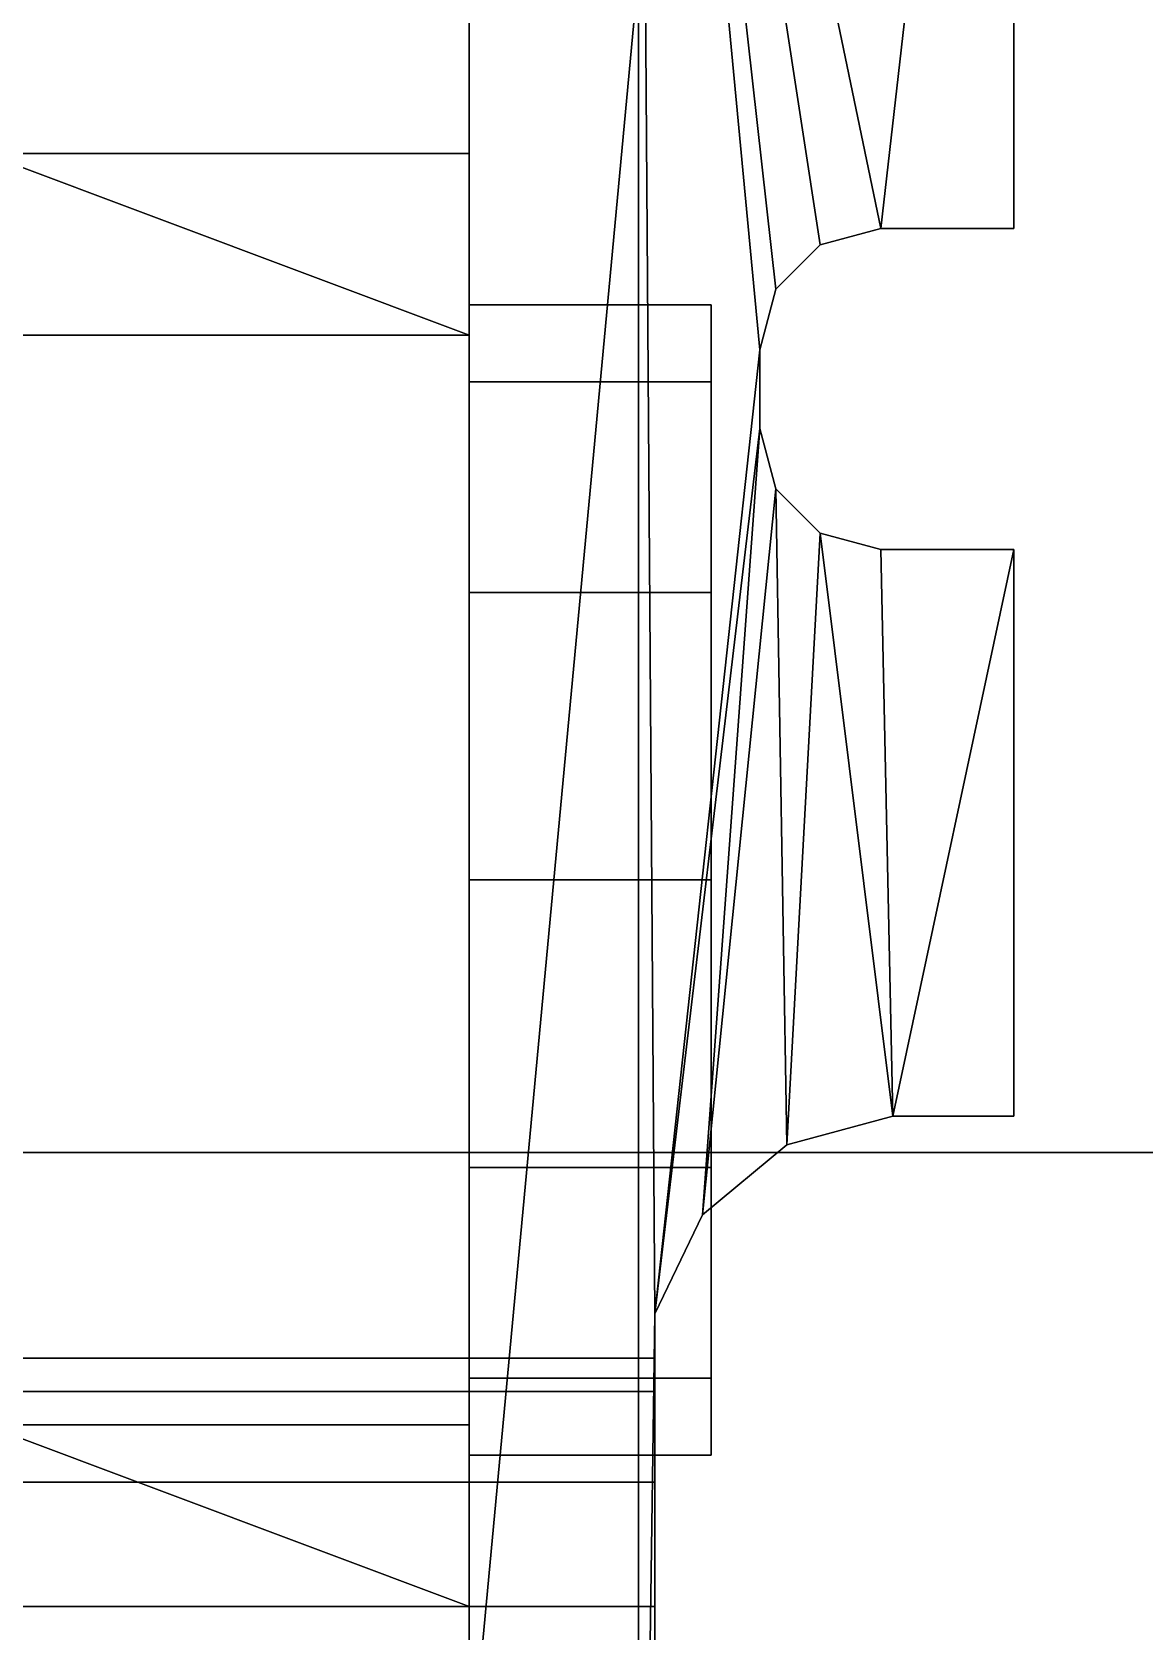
# Model space of a CAD drawing. Extents: x -80 to 2901, y -3352 to 80.
# Drawn here: x 1034.89 to 1044.07, y -529.95 to -516.75 of the extents above; entities that cross this region are included whole.
import ezdxf

# ---------------------------------------------------------------- set-up
doc = ezdxf.new("R2010")
doc.units = 0

# ---------------------------------------------------------------- blocks, each defined once
blk = doc.blocks.new('cocina Juan v2.bajo pileta 2p gola 72x18.Suelo1', base_point=(0, 18))
at = {"layer": 'Blanco', "color": 0}
for points in [[(0, 18), (0, 575), (800, 575), (800, 18)], [(0, 18, 18), (0, 575, 18), (800, 575, 18), (800, 18, 18)]]:
    blk.add_3dface(points, dxfattribs=at)
blk = doc.blocks.new('cocina Juan v2.bajo pileta 2p gola 72x18.Suelo')
at = {"layer": 'Blanco'}
blk.add_blockref('cocina Juan v2.bajo pileta 2p gola 72x18.Suelo1', (0, 18), dxfattribs=at)
blk = doc.blocks.new('cocina Juan v2.bajo pileta 2p gola 72x18.Lateral Izquierdo2', base_point=(19.5, 60.75, 715.5))
at = {"layer": 'ACCESSORY', "color": 0, "invisible_edges": 8}
for points in [[(24.9, 71.25, 695.5), (24.9, 63.75, 698.5), (24.9, 43.25, 695.5), (24.9, 71.25, 695.5)], [(25.034, 52.667, 695.5), (24.9, 71.25, 695.5), (24.9, 43.25, 695.5), (25.034, 52.667, 695.5)], [(25.034, 52.667, 695.5), (25.9, 60.63, 695.5), (24.9, 71.25, 695.5), (25.034, 52.667, 695.5)], [(25.9, 60.63, 695.5), (26.034, 61.13, 695.5), (24.9, 71.25, 695.5), (25.9, 60.63, 695.5)], [(26.034, 61.13, 695.5), (26.4, 61.496, 695.5), (24.9, 71.25, 695.5), (26.034, 61.13, 695.5)], [(26.9, 61.63, 695.5), (24.9, 71.25, 695.5), (26.4, 61.496, 695.5), (26.9, 61.63, 695.5)], [(28, 71.25, 695.5), (24.9, 71.25, 695.5), (26.9, 61.63, 695.5), (28, 71.25, 695.5)], [(24.9, 71.25, 684.5), (25.034, 52.667, 684.5), (24.9, 43.25, 684.5), (24.9, 71.25, 684.5)], [(24.9, 71.25, 684.5), (24.9, 43.25, 684.5), (24.9, 63.75, 681.5), (24.9, 71.25, 684.5)], [(24.9, 71.25, 684.5), (25.9, 60.63, 684.5), (25.034, 52.667, 684.5), (24.9, 71.25, 684.5)], [(26.034, 61.13, 684.5), (25.9, 60.63, 684.5), (24.9, 71.25, 684.5), (26.034, 61.13, 684.5)], [(26.4, 61.496, 684.5), (26.034, 61.13, 684.5), (24.9, 71.25, 684.5), (26.4, 61.496, 684.5)], [(26.9, 61.63, 684.5), (26.4, 61.496, 684.5), (24.9, 71.25, 684.5), (26.9, 61.63, 684.5)], [(28, 71.25, 684.5), (26.9, 61.63, 684.5), (24.9, 71.25, 684.5), (28, 71.25, 684.5)], [(28, 61.63, 695.5), (28, 71.25, 695.5), (26.9, 61.63, 695.5), (28, 61.63, 695.5)], [(28, 71.25, 684.5), (28, 61.63, 684.5), (26.9, 61.63, 684.5), (28, 71.25, 684.5)], [(28, 71.25, 695.5), (28, 61.63, 695.5), (28, 71.25, 695.25), (28, 71.25, 695.5)], [(28, 71.25, 695.25), (28, 61.63, 695.5), (28, 71.25, 684.75), (28, 71.25, 695.25)], [(28, 61.63, 684.5), (28, 71.25, 684.75), (28, 61.63, 695.5), (28, 61.63, 684.5)], [(28, 71.25, 684.5), (28, 71.25, 684.75), (28, 61.63, 684.5), (28, 71.25, 684.5)], [(23.5, 63.75, 712.5), (23.5, 63.348, 714), (23.5, 56.25, 710.75), (23.5, 63.75, 712.5)], [(23.5, 63.75, 698.5), (23.5, 63.75, 712.5), (23.5, 56.25, 710.75), (23.5, 63.75, 698.5)], [(23.5, 63.75, 698.5), (23.5, 60.364, 708.375), (23.5, 61, 706), (23.5, 63.75, 698.5)], [(23.5, 63.75, 698.5), (23.5, 61, 706), (23.5, 60.364, 703.625), (23.5, 63.75, 698.5)], [(23.5, 63.75, 698.5), (23.5, 60.364, 703.625), (23.5, 58.625, 701.886), (23.5, 63.75, 698.5)], [(23.5, 63.75, 698.5), (23.5, 58.625, 701.886), (23.5, 56.25, 701.25), (23.5, 63.75, 698.5)], [(23.5, 63.75, 698.5), (23.5, 56.25, 701.25), (23.5, 48.75, 698.5), (23.5, 63.75, 698.5)], [(23.5, 48.75, 698.5), (24.9, 43.25, 698.5), (24.9, 63.75, 698.5), (23.5, 48.75, 698.5)], [(23.5, 63.75, 698.5), (23.5, 48.75, 698.5), (24.9, 63.75, 698.5), (23.5, 63.75, 698.5)], [(23.5, 63.75, 681.5), (24.9, 63.75, 681.5), (23.5, 48.75, 681.5), (23.5, 63.75, 681.5)], [(23.5, 48.75, 681.5), (23.5, 56.25, 678.75), (23.5, 63.75, 681.5), (23.5, 48.75, 681.5)], [(23.5, 56.25, 678.75), (23.5, 58.625, 678.114), (23.5, 63.75, 681.5), (23.5, 56.25, 678.75)], [(23.5, 58.625, 678.114), (23.5, 60.364, 676.375), (23.5, 63.75, 681.5), (23.5, 58.625, 678.114)], [(23.5, 60.364, 676.375), (23.5, 61, 674), (23.5, 63.75, 681.5), (23.5, 60.364, 676.375)], [(23.5, 63.75, 681.5), (23.5, 61, 674), (23.5, 63.75, 667.5), (23.5, 63.75, 681.5)], [(24.9, 63.75, 681.5), (24.9, 43.25, 681.5), (23.5, 48.75, 681.5), (24.9, 63.75, 681.5)], [(23.5, 61, 674), (23.5, 60.364, 671.625), (23.5, 63.75, 667.5), (23.5, 61, 674)], [(23.5, 60.364, 671.625), (23.5, 58.625, 669.886), (23.5, 63.75, 667.5), (23.5, 60.364, 671.625)], [(23.5, 58.625, 669.886), (23.5, 63.348, 666), (23.5, 63.75, 667.5), (23.5, 58.625, 669.886)], [(24.9, 43.25, 698.5), (24.9, 43.25, 695.5), (24.9, 63.75, 698.5), (24.9, 43.25, 698.5)], [(24.9, 43.25, 684.5), (24.9, 43.25, 681.5), (24.9, 63.75, 681.5), (24.9, 43.25, 684.5)], [(23.5, 63.348, 714), (23.5, 62.25, 715.098), (23.5, 56.25, 710.75), (23.5, 63.348, 714)], [(23.5, 62.25, 664.902), (23.5, 63.348, 666), (23.5, 58.625, 669.886), (23.5, 62.25, 664.902)], [(19.5, 60.75, 715.5), (23.5, 60.75, 715.5), (19.5, 62.25, 715.098), (19.5, 60.75, 715.5)], [(23.5, 62.25, 715.098), (19.5, 62.25, 715.098), (23.5, 60.75, 715.5), (23.5, 62.25, 715.098)], [(23.5, 62.25, 715.098), (23.5, 60.75, 715.5), (23.5, 56.25, 710.75), (23.5, 62.25, 715.098)], [(23.5, 62.25, 664.902), (23.5, 58.625, 669.886), (23.5, 60.75, 664.5), (23.5, 62.25, 664.902)], [(25.5, 60.364, 708.375), (25.5, 52.136, 708.375), (25.5, 61, 706), (25.5, 60.364, 708.375)], [(25.5, 52.136, 708.375), (25.5, 51.5, 706), (25.5, 61, 706), (25.5, 52.136, 708.375)], [(25.5, 61, 706), (25.5, 51.5, 706), (25.5, 60.364, 703.625), (25.5, 61, 706)], [(25.5, 60.364, 676.375), (25.5, 52.136, 676.375), (25.5, 61, 674), (25.5, 60.364, 676.375)], [(25.5, 52.136, 676.375), (25.5, 51.5, 674), (25.5, 61, 674), (25.5, 52.136, 676.375)], [(25.5, 61, 674), (25.5, 51.5, 674), (25.5, 60.364, 671.625), (25.5, 61, 674)], [(23.5, 60.75, 715.5), (23.5, 51.75, 715.5), (23.5, 56.25, 710.75), (23.5, 60.75, 715.5)], [(23.5, 58.625, 669.886), (23.5, 56.25, 669.25), (23.5, 60.75, 664.5), (23.5, 58.625, 669.886)], [(23.5, 60.75, 664.5), (23.5, 56.25, 669.25), (23.5, 51.75, 664.5), (23.5, 60.75, 664.5)], [(25.9, 59.98, 695.5), (25.9, 60.63, 695.5), (25.034, 52.667, 695.5), (25.9, 59.98, 695.5)], [(25.9, 59.98, 684.5), (25.034, 52.667, 684.5), (25.9, 60.63, 684.5), (25.9, 59.98, 684.5)], [(25.5, 58.625, 710.114), (25.5, 53.875, 710.114), (25.5, 60.364, 708.375), (25.5, 58.625, 710.114)], [(25.5, 52.136, 708.375), (25.5, 60.364, 708.375), (25.5, 53.875, 710.114), (25.5, 52.136, 708.375)], [(25.5, 52.136, 703.625), (25.5, 60.364, 703.625), (25.5, 51.5, 706), (25.5, 52.136, 703.625)], [(25.5, 58.625, 701.886), (25.5, 60.364, 703.625), (25.5, 52.136, 703.625), (25.5, 58.625, 701.886)], [(25.5, 58.625, 678.114), (25.5, 53.875, 678.114), (25.5, 60.364, 676.375), (25.5, 58.625, 678.114)], [(25.5, 52.136, 676.375), (25.5, 60.364, 676.375), (25.5, 53.875, 678.114), (25.5, 52.136, 676.375)], [(25.5, 52.136, 671.625), (25.5, 60.364, 671.625), (25.5, 51.5, 674), (25.5, 52.136, 671.625)], [(25.5, 58.625, 669.886), (25.5, 60.364, 671.625), (25.5, 52.136, 671.625), (25.5, 58.625, 669.886)], [(25.427, 53.484, 695.5), (25.9, 59.98, 695.5), (25.034, 52.667, 695.5), (25.427, 53.484, 695.5)], [(25.427, 53.484, 684.5), (25.034, 52.667, 684.5), (25.9, 59.98, 684.5), (25.427, 53.484, 684.5)], [(25.9, 59.98, 695.5), (25.427, 53.484, 695.5), (26.034, 59.48, 695.5), (25.9, 59.98, 695.5)], [(26.034, 59.48, 684.5), (25.427, 53.484, 684.5), (25.9, 59.98, 684.5), (26.034, 59.48, 684.5)], [(26.125, 54.063, 695.5), (26.034, 59.48, 695.5), (25.427, 53.484, 695.5), (26.125, 54.063, 695.5)], [(25.427, 53.484, 684.5), (26.034, 59.48, 684.5), (26.125, 54.063, 684.5), (25.427, 53.484, 684.5)], [(26.4, 59.114, 695.5), (26.034, 59.48, 695.5), (26.125, 54.063, 695.5), (26.4, 59.114, 695.5)], [(26.4, 59.114, 684.5), (26.125, 54.063, 684.5), (26.034, 59.48, 684.5), (26.4, 59.114, 684.5)], [(27, 54.3, 695.5), (26.4, 59.114, 695.5), (26.125, 54.063, 695.5), (27, 54.3, 695.5)], [(27, 54.3, 684.5), (26.125, 54.063, 684.5), (26.4, 59.114, 684.5), (27, 54.3, 684.5)], [(26.9, 58.98, 695.5), (26.4, 59.114, 695.5), (27, 54.3, 695.5), (26.9, 58.98, 695.5)], [(26.9, 58.98, 684.5), (27, 54.3, 684.5), (26.4, 59.114, 684.5), (26.9, 58.98, 684.5)], [(28, 58.98, 695.5), (26.9, 58.98, 695.5), (27, 54.3, 695.5), (28, 58.98, 695.5)], [(26.9, 58.98, 684.5), (28, 58.98, 684.5), (27, 54.3, 684.5), (26.9, 58.98, 684.5)], [(28, 54.3, 695.5), (28, 58.98, 695.5), (27, 54.3, 695.5), (28, 54.3, 695.5)], [(28, 58.98, 684.5), (28, 54.3, 684.5), (27, 54.3, 684.5), (28, 58.98, 684.5)], [(28, 58.98, 695.5), (28, 54.3, 695.5), (28, 58.98, 684.5), (28, 58.98, 695.5)], [(28, 54.3, 695.5), (28, 54.3, 684.5), (28, 58.98, 684.5), (28, 54.3, 695.5)], [(25.5, 56.25, 710.75), (25.5, 53.875, 710.114), (25.5, 58.625, 710.114), (25.5, 56.25, 710.75)], [(25.5, 53.875, 701.886), (25.5, 58.625, 701.886), (25.5, 52.136, 703.625), (25.5, 53.875, 701.886)], [(25.5, 53.875, 701.886), (25.5, 56.25, 701.25), (25.5, 58.625, 701.886), (25.5, 53.875, 701.886)], [(25.5, 56.25, 678.75), (25.5, 53.875, 678.114), (25.5, 58.625, 678.114), (25.5, 56.25, 678.75)], [(25.5, 53.875, 669.886), (25.5, 58.625, 669.886), (25.5, 52.136, 671.625), (25.5, 53.875, 669.886)], [(25.5, 53.875, 669.886), (25.5, 56.25, 669.25), (25.5, 58.625, 669.886), (25.5, 53.875, 669.886)], [(23.5, 53.875, 710.114), (23.5, 56.25, 710.75), (23.5, 51.75, 715.5), (23.5, 53.875, 710.114)], [(23.5, 56.25, 701.25), (23.5, 53.875, 701.886), (23.5, 48.75, 698.5), (23.5, 56.25, 701.25)], [(23.5, 53.875, 678.114), (23.5, 56.25, 678.75), (23.5, 48.75, 681.5), (23.5, 53.875, 678.114)], [(23.5, 53.875, 669.886), (23.5, 51.75, 664.5), (23.5, 56.25, 669.25), (23.5, 53.875, 669.886)], [(23.5, 50.25, 715.098), (23.5, 53.875, 710.114), (23.5, 51.75, 715.5), (23.5, 50.25, 715.098)], [(23.5, 50.25, 715.098), (23.5, 49.152, 714), (23.5, 53.875, 710.114), (23.5, 50.25, 715.098)], [(23.5, 49.152, 714), (23.5, 48.75, 712.5), (23.5, 53.875, 710.114), (23.5, 49.152, 714)], [(23.5, 52.136, 708.375), (23.5, 53.875, 710.114), (23.5, 48.75, 712.5), (23.5, 52.136, 708.375)], [(23.5, 53.875, 701.886), (23.5, 52.136, 703.625), (23.5, 48.75, 698.5), (23.5, 53.875, 701.886)], [(23.5, 52.136, 676.375), (23.5, 53.875, 678.114), (23.5, 48.75, 681.5), (23.5, 52.136, 676.375)], [(23.5, 53.875, 669.886), (23.5, 52.136, 671.625), (23.5, 48.75, 667.5), (23.5, 53.875, 669.886)], [(23.5, 49.152, 666), (23.5, 53.875, 669.886), (23.5, 48.75, 667.5), (23.5, 49.152, 666)], [(23.5, 49.152, 666), (23.5, 50.25, 664.902), (23.5, 53.875, 669.886), (23.5, 49.152, 666)], [(23.5, 50.25, 664.902), (23.5, 51.75, 664.5), (23.5, 53.875, 669.886), (23.5, 50.25, 664.902)], [(25.034, 47.833, 695.5), (25.034, 52.667, 695.5), (24.9, 43.25, 695.5), (25.034, 47.833, 695.5)], [(25.034, 52.667, 684.5), (25.034, 47.833, 684.5), (24.9, 43.25, 684.5), (25.034, 52.667, 684.5)], [(25.034, 47.833, 695.5), (25.034, 50.25, 694.05), (25.034, 52.667, 695.5), (25.034, 47.833, 695.5)], [(25.034, 50.25, 694.05), (25.034, 51.275, 693.775), (25.034, 52.667, 695.5), (25.034, 50.25, 694.05)], [(25.034, 51.275, 693.775), (25.034, 52.025, 693.025), (25.034, 52.667, 695.5), (25.034, 51.275, 693.775)], [(25.034, 52.025, 693.025), (25.034, 52.3, 692), (25.034, 52.667, 695.5), (25.034, 52.025, 693.025)], [(25.034, 52.3, 688), (25.034, 52.025, 686.975), (25.034, 52.667, 684.5), (25.034, 52.3, 688)], [(25.034, 52.025, 686.975), (25.034, 51.275, 686.225), (25.034, 52.667, 684.5), (25.034, 52.025, 686.975)], [(25.034, 51.275, 686.225), (25.034, 50.25, 685.95), (25.034, 52.667, 684.5), (25.034, 51.275, 686.225)], [(25.034, 52.667, 684.5), (25.034, 50.25, 685.95), (25.034, 47.833, 684.5), (25.034, 52.667, 684.5)], [(23.5, 51.5, 706), (23.5, 52.136, 708.375), (23.5, 48.75, 712.5), (23.5, 51.5, 706)], [(23.5, 52.136, 703.625), (23.5, 51.5, 706), (23.5, 48.75, 698.5), (23.5, 52.136, 703.625)], [(23.5, 51.5, 674), (23.5, 52.136, 676.375), (23.5, 48.75, 681.5), (23.5, 51.5, 674)], [(23.5, 52.136, 671.625), (23.5, 51.5, 674), (23.5, 48.75, 667.5), (23.5, 52.136, 671.625)], [(23.5, 51.75, 715.5), (19.5, 51.75, 715.5), (23.5, 50.25, 715.098), (23.5, 51.75, 715.5)], [(19.5, 51.75, 715.5), (19.5, 50.25, 715.098), (23.5, 50.25, 715.098), (19.5, 51.75, 715.5)], [(23.5, 48.75, 698.5), (23.5, 51.5, 706), (23.5, 48.75, 712.5), (23.5, 48.75, 698.5)], [(23.5, 48.75, 667.5), (23.5, 51.5, 674), (23.5, 48.75, 681.5), (23.5, 48.75, 667.5)], [(25.034, 49.225, 693.775), (25.034, 50.25, 694.05), (25.034, 47.833, 695.5), (25.034, 49.225, 693.775)], [(25.034, 50.25, 685.95), (25.034, 49.225, 686.225), (25.034, 47.833, 684.5), (25.034, 50.25, 685.95)]]:
    blk.add_3dface(points, dxfattribs=at)
at = {"layer": 'ACCESSORY', "color": 0}
for points in [[(23.5, 58.625, 710.114), (23.5, 60.364, 708.375), (23.5, 63.75, 698.5), (23.5, 56.25, 710.75)], [(19.5, 63.348, 714), (19.5, 62.25, 715.098), (23.5, 62.25, 715.098), (23.5, 63.348, 714)], [(19.5, 62.25, 664.902), (19.5, 63.348, 666), (23.5, 63.348, 666), (23.5, 62.25, 664.902)], [(19.5, 60.75, 664.5), (19.5, 62.25, 664.902), (23.5, 62.25, 664.902), (23.5, 60.75, 664.5)], [(26.4, 61.496, 684.5), (26.9, 61.63, 684.5), (26.9, 61.63, 695.5), (26.4, 61.496, 695.5)], [(26.9, 61.63, 695.5), (26.9, 61.63, 684.5), (28, 61.63, 684.5), (28, 61.63, 695.5)], [(26.034, 61.13, 684.5), (26.4, 61.496, 684.5), (26.4, 61.496, 695.5), (26.034, 61.13, 695.5)], [(25.9, 60.63, 684.5), (26.034, 61.13, 684.5), (26.034, 61.13, 695.5), (25.9, 60.63, 695.5)], [(23.5, 61, 706), (23.5, 60.364, 708.375), (25.5, 60.364, 708.375), (25.5, 61, 706)], [(23.5, 60.364, 703.625), (23.5, 61, 706), (25.5, 61, 706), (25.5, 60.364, 703.625)], [(23.5, 61, 674), (23.5, 60.364, 676.375), (25.5, 60.364, 676.375), (25.5, 61, 674)], [(23.5, 60.364, 671.625), (23.5, 61, 674), (25.5, 61, 674), (25.5, 60.364, 671.625)], [(19.5, 51.75, 715.5), (23.5, 51.75, 715.5), (23.5, 60.75, 715.5), (19.5, 60.75, 715.5)], [(23.5, 51.75, 664.5), (19.5, 51.75, 664.5), (19.5, 60.75, 664.5), (23.5, 60.75, 664.5)], [(25.9, 60.63, 684.5), (25.9, 60.63, 695.5), (25.9, 59.98, 695.5), (25.9, 59.98, 684.5)], [(23.5, 60.364, 708.375), (23.5, 58.625, 710.114), (25.5, 58.625, 710.114), (25.5, 60.364, 708.375)], [(23.5, 58.625, 701.886), (23.5, 60.364, 703.625), (25.5, 60.364, 703.625), (25.5, 58.625, 701.886)], [(23.5, 60.364, 676.375), (23.5, 58.625, 678.114), (25.5, 58.625, 678.114), (25.5, 60.364, 676.375)], [(23.5, 58.625, 669.886), (23.5, 60.364, 671.625), (25.5, 60.364, 671.625), (25.5, 58.625, 669.886)], [(26.034, 59.48, 684.5), (25.9, 59.98, 684.5), (25.9, 59.98, 695.5), (26.034, 59.48, 695.5)], [(26.4, 59.114, 684.5), (26.034, 59.48, 684.5), (26.034, 59.48, 695.5), (26.4, 59.114, 695.5)], [(26.9, 58.98, 684.5), (26.4, 59.114, 684.5), (26.4, 59.114, 695.5), (26.9, 58.98, 695.5)], [(26.9, 58.98, 684.5), (26.9, 58.98, 695.5), (28, 58.98, 695.5), (28, 58.98, 684.5)], [(23.5, 58.625, 710.114), (23.5, 56.25, 710.75), (25.5, 56.25, 710.75), (25.5, 58.625, 710.114)], [(23.5, 56.25, 701.25), (23.5, 58.625, 701.886), (25.5, 58.625, 701.886), (25.5, 56.25, 701.25)], [(23.5, 58.625, 678.114), (23.5, 56.25, 678.75), (25.5, 56.25, 678.75), (25.5, 58.625, 678.114)], [(23.5, 56.25, 669.25), (23.5, 58.625, 669.886), (25.5, 58.625, 669.886), (25.5, 56.25, 669.25)], [(23.5, 56.25, 710.75), (23.5, 53.875, 710.114), (25.5, 53.875, 710.114), (25.5, 56.25, 710.75)], [(23.5, 53.875, 701.886), (23.5, 56.25, 701.25), (25.5, 56.25, 701.25), (25.5, 53.875, 701.886)], [(23.5, 56.25, 678.75), (23.5, 53.875, 678.114), (25.5, 53.875, 678.114), (25.5, 56.25, 678.75)], [(23.5, 53.875, 669.886), (23.5, 56.25, 669.25), (25.5, 56.25, 669.25), (25.5, 53.875, 669.886)], [(26.125, 54.063, 684.5), (27, 54.3, 684.5), (27, 54.3, 695.5), (26.125, 54.063, 695.5)], [(27, 54.3, 695.5), (27, 54.3, 684.5), (28, 54.3, 684.5), (28, 54.3, 695.5)], [(25.427, 53.484, 695.5), (25.427, 53.484, 684.5), (26.125, 54.063, 684.5), (26.125, 54.063, 695.5)], [(23.5, 53.875, 710.114), (23.5, 52.136, 708.375), (25.5, 52.136, 708.375), (25.5, 53.875, 710.114)], [(23.5, 52.136, 703.625), (23.5, 53.875, 701.886), (25.5, 53.875, 701.886), (25.5, 52.136, 703.625)], [(23.5, 53.875, 678.114), (23.5, 52.136, 676.375), (25.5, 52.136, 676.375), (25.5, 53.875, 678.114)], [(23.5, 52.136, 671.625), (23.5, 53.875, 669.886), (25.5, 53.875, 669.886), (25.5, 52.136, 671.625)], [(25.034, 52.667, 695.5), (25.034, 52.667, 684.5), (25.427, 53.484, 684.5), (25.427, 53.484, 695.5)], [(25.034, 52.3, 692), (25.034, 52.3, 688), (25.034, 52.667, 684.5), (25.034, 52.667, 695.5)], [(19.5, 52.025, 693.025), (19.5, 52.3, 692), (25.034, 52.3, 692), (25.034, 52.025, 693.025)], [(19.5, 52.3, 692), (19.5, 52.3, 688), (25.034, 52.3, 688), (25.034, 52.3, 692)], [(25.034, 52.3, 688), (19.5, 52.3, 688), (19.5, 52.025, 686.975), (25.034, 52.025, 686.975)], [(23.5, 52.136, 708.375), (23.5, 51.5, 706), (25.5, 51.5, 706), (25.5, 52.136, 708.375)], [(23.5, 51.5, 706), (23.5, 52.136, 703.625), (25.5, 52.136, 703.625), (25.5, 51.5, 706)], [(23.5, 52.136, 676.375), (23.5, 51.5, 674), (25.5, 51.5, 674), (25.5, 52.136, 676.375)], [(23.5, 51.5, 674), (23.5, 52.136, 671.625), (25.5, 52.136, 671.625), (25.5, 51.5, 674)], [(19.5, 51.275, 693.775), (19.5, 52.025, 693.025), (25.034, 52.025, 693.025), (25.034, 51.275, 693.775)], [(25.034, 52.025, 686.975), (19.5, 52.025, 686.975), (19.5, 51.275, 686.225), (25.034, 51.275, 686.225)], [(19.5, 50.25, 664.902), (19.5, 51.75, 664.5), (23.5, 51.75, 664.5), (23.5, 50.25, 664.902)], [(19.5, 50.25, 694.05), (19.5, 51.275, 693.775), (25.034, 51.275, 693.775), (25.034, 50.25, 694.05)], [(25.034, 51.275, 686.225), (19.5, 51.275, 686.225), (19.5, 50.25, 685.95), (25.034, 50.25, 685.95)], [(19.5, 50.25, 715.098), (19.5, 49.152, 714), (23.5, 49.152, 714), (23.5, 50.25, 715.098)], [(19.5, 49.225, 693.775), (19.5, 50.25, 694.05), (25.034, 50.25, 694.05), (25.034, 49.225, 693.775)], [(25.034, 50.25, 685.95), (19.5, 50.25, 685.95), (19.5, 49.225, 686.225), (25.034, 49.225, 686.225)], [(19.5, 49.152, 666), (19.5, 50.25, 664.902), (23.5, 50.25, 664.902), (23.5, 49.152, 666)]]:
    blk.add_3dface(points, dxfattribs=at)
blk = doc.blocks.new('cocina Juan v2.bajo pileta 2p gola 72x18.Lateral Izquierdo3', base_point=(19.5, 60.75, 145.5))
at = {"layer": 'ACCESSORY', "color": 0, "invisible_edges": 8}
for points in [[(24.9, 71.25, 125.5), (24.9, 63.75, 128.5), (24.9, 43.25, 125.5), (24.9, 71.25, 125.5)], [(25.034, 52.667, 125.5), (24.9, 71.25, 125.5), (24.9, 43.25, 125.5), (25.034, 52.667, 125.5)], [(25.034, 52.667, 125.5), (25.9, 60.63, 125.5), (24.9, 71.25, 125.5), (25.034, 52.667, 125.5)], [(25.9, 60.63, 125.5), (26.034, 61.13, 125.5), (24.9, 71.25, 125.5), (25.9, 60.63, 125.5)], [(26.034, 61.13, 125.5), (26.4, 61.496, 125.5), (24.9, 71.25, 125.5), (26.034, 61.13, 125.5)], [(26.9, 61.63, 125.5), (24.9, 71.25, 125.5), (26.4, 61.496, 125.5), (26.9, 61.63, 125.5)], [(28, 71.25, 125.5), (24.9, 71.25, 125.5), (26.9, 61.63, 125.5), (28, 71.25, 125.5)], [(24.9, 71.25, 114.5), (25.034, 52.667, 114.5), (24.9, 43.25, 114.5), (24.9, 71.25, 114.5)], [(24.9, 71.25, 114.5), (24.9, 43.25, 114.5), (24.9, 63.75, 111.5), (24.9, 71.25, 114.5)], [(24.9, 71.25, 114.5), (25.9, 60.63, 114.5), (25.034, 52.667, 114.5), (24.9, 71.25, 114.5)], [(26.034, 61.13, 114.5), (25.9, 60.63, 114.5), (24.9, 71.25, 114.5), (26.034, 61.13, 114.5)], [(26.4, 61.496, 114.5), (26.034, 61.13, 114.5), (24.9, 71.25, 114.5), (26.4, 61.496, 114.5)], [(26.9, 61.63, 114.5), (26.4, 61.496, 114.5), (24.9, 71.25, 114.5), (26.9, 61.63, 114.5)], [(28, 71.25, 114.5), (26.9, 61.63, 114.5), (24.9, 71.25, 114.5), (28, 71.25, 114.5)], [(28, 61.63, 125.5), (28, 71.25, 125.5), (26.9, 61.63, 125.5), (28, 61.63, 125.5)], [(28, 71.25, 114.5), (28, 61.63, 114.5), (26.9, 61.63, 114.5), (28, 71.25, 114.5)], [(28, 71.25, 125.5), (28, 61.63, 125.5), (28, 71.25, 125.25), (28, 71.25, 125.5)], [(28, 71.25, 125.25), (28, 61.63, 125.5), (28, 71.25, 114.75), (28, 71.25, 125.25)], [(28, 61.63, 114.5), (28, 71.25, 114.75), (28, 61.63, 125.5), (28, 61.63, 114.5)], [(28, 71.25, 114.5), (28, 71.25, 114.75), (28, 61.63, 114.5), (28, 71.25, 114.5)], [(23.5, 63.75, 142.5), (23.5, 63.348, 144), (23.5, 56.25, 140.75), (23.5, 63.75, 142.5)], [(23.5, 63.75, 128.5), (23.5, 63.75, 142.5), (23.5, 56.25, 140.75), (23.5, 63.75, 128.5)], [(23.5, 63.75, 128.5), (23.5, 60.364, 138.375), (23.5, 61, 136), (23.5, 63.75, 128.5)], [(23.5, 63.75, 128.5), (23.5, 61, 136), (23.5, 60.364, 133.625), (23.5, 63.75, 128.5)], [(23.5, 63.75, 128.5), (23.5, 60.364, 133.625), (23.5, 58.625, 131.886), (23.5, 63.75, 128.5)], [(23.5, 63.75, 128.5), (23.5, 58.625, 131.886), (23.5, 56.25, 131.25), (23.5, 63.75, 128.5)], [(23.5, 63.75, 128.5), (23.5, 56.25, 131.25), (23.5, 48.75, 128.5), (23.5, 63.75, 128.5)], [(23.5, 48.75, 128.5), (24.9, 43.25, 128.5), (24.9, 63.75, 128.5), (23.5, 48.75, 128.5)], [(23.5, 63.75, 128.5), (23.5, 48.75, 128.5), (24.9, 63.75, 128.5), (23.5, 63.75, 128.5)], [(23.5, 63.75, 111.5), (24.9, 63.75, 111.5), (23.5, 48.75, 111.5), (23.5, 63.75, 111.5)], [(23.5, 48.75, 111.5), (23.5, 56.25, 108.75), (23.5, 63.75, 111.5), (23.5, 48.75, 111.5)], [(23.5, 56.25, 108.75), (23.5, 58.625, 108.114), (23.5, 63.75, 111.5), (23.5, 56.25, 108.75)], [(23.5, 58.625, 108.114), (23.5, 60.364, 106.375), (23.5, 63.75, 111.5), (23.5, 58.625, 108.114)], [(23.5, 60.364, 106.375), (23.5, 61, 104), (23.5, 63.75, 111.5), (23.5, 60.364, 106.375)], [(23.5, 63.75, 111.5), (23.5, 61, 104), (23.5, 63.75, 97.5), (23.5, 63.75, 111.5)], [(24.9, 63.75, 111.5), (24.9, 43.25, 111.5), (23.5, 48.75, 111.5), (24.9, 63.75, 111.5)], [(23.5, 61, 104), (23.5, 60.364, 101.625), (23.5, 63.75, 97.5), (23.5, 61, 104)], [(23.5, 60.364, 101.625), (23.5, 58.625, 99.886), (23.5, 63.75, 97.5), (23.5, 60.364, 101.625)], [(23.5, 58.625, 99.886), (23.5, 63.348, 96), (23.5, 63.75, 97.5), (23.5, 58.625, 99.886)], [(24.9, 43.25, 128.5), (24.9, 43.25, 125.5), (24.9, 63.75, 128.5), (24.9, 43.25, 128.5)], [(24.9, 43.25, 114.5), (24.9, 43.25, 111.5), (24.9, 63.75, 111.5), (24.9, 43.25, 114.5)], [(23.5, 63.348, 144), (23.5, 62.25, 145.098), (23.5, 56.25, 140.75), (23.5, 63.348, 144)], [(23.5, 62.25, 94.902), (23.5, 63.348, 96), (23.5, 58.625, 99.886), (23.5, 62.25, 94.902)], [(19.5, 60.75, 145.5), (23.5, 60.75, 145.5), (19.5, 62.25, 145.098), (19.5, 60.75, 145.5)], [(23.5, 62.25, 145.098), (19.5, 62.25, 145.098), (23.5, 60.75, 145.5), (23.5, 62.25, 145.098)], [(23.5, 62.25, 145.098), (23.5, 60.75, 145.5), (23.5, 56.25, 140.75), (23.5, 62.25, 145.098)], [(23.5, 62.25, 94.902), (23.5, 58.625, 99.886), (23.5, 60.75, 94.5), (23.5, 62.25, 94.902)], [(25.5, 60.364, 138.375), (25.5, 52.136, 138.375), (25.5, 61, 136), (25.5, 60.364, 138.375)], [(25.5, 52.136, 138.375), (25.5, 51.5, 136), (25.5, 61, 136), (25.5, 52.136, 138.375)], [(25.5, 61, 136), (25.5, 51.5, 136), (25.5, 60.364, 133.625), (25.5, 61, 136)], [(25.5, 60.364, 106.375), (25.5, 52.136, 106.375), (25.5, 61, 104), (25.5, 60.364, 106.375)], [(25.5, 52.136, 106.375), (25.5, 51.5, 104), (25.5, 61, 104), (25.5, 52.136, 106.375)], [(25.5, 61, 104), (25.5, 51.5, 104), (25.5, 60.364, 101.625), (25.5, 61, 104)], [(23.5, 60.75, 145.5), (23.5, 51.75, 145.5), (23.5, 56.25, 140.75), (23.5, 60.75, 145.5)], [(23.5, 58.625, 99.886), (23.5, 56.25, 99.25), (23.5, 60.75, 94.5), (23.5, 58.625, 99.886)], [(23.5, 60.75, 94.5), (23.5, 56.25, 99.25), (23.5, 51.75, 94.5), (23.5, 60.75, 94.5)], [(25.9, 59.98, 125.5), (25.9, 60.63, 125.5), (25.034, 52.667, 125.5), (25.9, 59.98, 125.5)], [(25.9, 59.98, 114.5), (25.034, 52.667, 114.5), (25.9, 60.63, 114.5), (25.9, 59.98, 114.5)], [(25.5, 58.625, 140.114), (25.5, 53.875, 140.114), (25.5, 60.364, 138.375), (25.5, 58.625, 140.114)], [(25.5, 52.136, 138.375), (25.5, 60.364, 138.375), (25.5, 53.875, 140.114), (25.5, 52.136, 138.375)], [(25.5, 52.136, 133.625), (25.5, 60.364, 133.625), (25.5, 51.5, 136), (25.5, 52.136, 133.625)], [(25.5, 58.625, 131.886), (25.5, 60.364, 133.625), (25.5, 52.136, 133.625), (25.5, 58.625, 131.886)], [(25.5, 58.625, 108.114), (25.5, 53.875, 108.114), (25.5, 60.364, 106.375), (25.5, 58.625, 108.114)], [(25.5, 52.136, 106.375), (25.5, 60.364, 106.375), (25.5, 53.875, 108.114), (25.5, 52.136, 106.375)], [(25.5, 52.136, 101.625), (25.5, 60.364, 101.625), (25.5, 51.5, 104), (25.5, 52.136, 101.625)], [(25.5, 58.625, 99.886), (25.5, 60.364, 101.625), (25.5, 52.136, 101.625), (25.5, 58.625, 99.886)], [(25.427, 53.484, 125.5), (25.9, 59.98, 125.5), (25.034, 52.667, 125.5), (25.427, 53.484, 125.5)], [(25.427, 53.484, 114.5), (25.034, 52.667, 114.5), (25.9, 59.98, 114.5), (25.427, 53.484, 114.5)], [(25.9, 59.98, 125.5), (25.427, 53.484, 125.5), (26.034, 59.48, 125.5), (25.9, 59.98, 125.5)], [(26.034, 59.48, 114.5), (25.427, 53.484, 114.5), (25.9, 59.98, 114.5), (26.034, 59.48, 114.5)], [(26.125, 54.063, 125.5), (26.034, 59.48, 125.5), (25.427, 53.484, 125.5), (26.125, 54.063, 125.5)], [(25.427, 53.484, 114.5), (26.034, 59.48, 114.5), (26.125, 54.063, 114.5), (25.427, 53.484, 114.5)], [(26.4, 59.114, 125.5), (26.034, 59.48, 125.5), (26.125, 54.063, 125.5), (26.4, 59.114, 125.5)], [(26.4, 59.114, 114.5), (26.125, 54.063, 114.5), (26.034, 59.48, 114.5), (26.4, 59.114, 114.5)], [(27, 54.3, 125.5), (26.4, 59.114, 125.5), (26.125, 54.063, 125.5), (27, 54.3, 125.5)], [(27, 54.3, 114.5), (26.125, 54.063, 114.5), (26.4, 59.114, 114.5), (27, 54.3, 114.5)], [(26.9, 58.98, 125.5), (26.4, 59.114, 125.5), (27, 54.3, 125.5), (26.9, 58.98, 125.5)], [(26.9, 58.98, 114.5), (27, 54.3, 114.5), (26.4, 59.114, 114.5), (26.9, 58.98, 114.5)], [(28, 58.98, 125.5), (26.9, 58.98, 125.5), (27, 54.3, 125.5), (28, 58.98, 125.5)], [(26.9, 58.98, 114.5), (28, 58.98, 114.5), (27, 54.3, 114.5), (26.9, 58.98, 114.5)], [(28, 54.3, 125.5), (28, 58.98, 125.5), (27, 54.3, 125.5), (28, 54.3, 125.5)], [(28, 58.98, 114.5), (28, 54.3, 114.5), (27, 54.3, 114.5), (28, 58.98, 114.5)], [(28, 58.98, 125.5), (28, 54.3, 125.5), (28, 58.98, 114.5), (28, 58.98, 125.5)], [(28, 54.3, 125.5), (28, 54.3, 114.5), (28, 58.98, 114.5), (28, 54.3, 125.5)], [(25.5, 56.25, 140.75), (25.5, 53.875, 140.114), (25.5, 58.625, 140.114), (25.5, 56.25, 140.75)], [(25.5, 53.875, 131.886), (25.5, 58.625, 131.886), (25.5, 52.136, 133.625), (25.5, 53.875, 131.886)], [(25.5, 53.875, 131.886), (25.5, 56.25, 131.25), (25.5, 58.625, 131.886), (25.5, 53.875, 131.886)], [(25.5, 56.25, 108.75), (25.5, 53.875, 108.114), (25.5, 58.625, 108.114), (25.5, 56.25, 108.75)], [(25.5, 53.875, 99.886), (25.5, 58.625, 99.886), (25.5, 52.136, 101.625), (25.5, 53.875, 99.886)], [(25.5, 53.875, 99.886), (25.5, 56.25, 99.25), (25.5, 58.625, 99.886), (25.5, 53.875, 99.886)], [(23.5, 53.875, 140.114), (23.5, 56.25, 140.75), (23.5, 51.75, 145.5), (23.5, 53.875, 140.114)], [(23.5, 56.25, 131.25), (23.5, 53.875, 131.886), (23.5, 48.75, 128.5), (23.5, 56.25, 131.25)], [(23.5, 53.875, 108.114), (23.5, 56.25, 108.75), (23.5, 48.75, 111.5), (23.5, 53.875, 108.114)], [(23.5, 53.875, 99.886), (23.5, 51.75, 94.5), (23.5, 56.25, 99.25), (23.5, 53.875, 99.886)], [(23.5, 50.25, 145.098), (23.5, 53.875, 140.114), (23.5, 51.75, 145.5), (23.5, 50.25, 145.098)], [(23.5, 50.25, 145.098), (23.5, 49.152, 144), (23.5, 53.875, 140.114), (23.5, 50.25, 145.098)], [(23.5, 49.152, 144), (23.5, 48.75, 142.5), (23.5, 53.875, 140.114), (23.5, 49.152, 144)], [(23.5, 52.136, 138.375), (23.5, 53.875, 140.114), (23.5, 48.75, 142.5), (23.5, 52.136, 138.375)], [(23.5, 53.875, 131.886), (23.5, 52.136, 133.625), (23.5, 48.75, 128.5), (23.5, 53.875, 131.886)], [(23.5, 52.136, 106.375), (23.5, 53.875, 108.114), (23.5, 48.75, 111.5), (23.5, 52.136, 106.375)], [(23.5, 53.875, 99.886), (23.5, 52.136, 101.625), (23.5, 48.75, 97.5), (23.5, 53.875, 99.886)], [(23.5, 49.152, 96), (23.5, 53.875, 99.886), (23.5, 48.75, 97.5), (23.5, 49.152, 96)], [(23.5, 49.152, 96), (23.5, 50.25, 94.902), (23.5, 53.875, 99.886), (23.5, 49.152, 96)], [(23.5, 50.25, 94.902), (23.5, 51.75, 94.5), (23.5, 53.875, 99.886), (23.5, 50.25, 94.902)], [(25.034, 47.833, 125.5), (25.034, 52.667, 125.5), (24.9, 43.25, 125.5), (25.034, 47.833, 125.5)], [(25.034, 52.667, 114.5), (25.034, 47.833, 114.5), (24.9, 43.25, 114.5), (25.034, 52.667, 114.5)], [(25.034, 47.833, 125.5), (25.034, 50.25, 124.05), (25.034, 52.667, 125.5), (25.034, 47.833, 125.5)], [(25.034, 50.25, 124.05), (25.034, 51.275, 123.775), (25.034, 52.667, 125.5), (25.034, 50.25, 124.05)], [(25.034, 51.275, 123.775), (25.034, 52.025, 123.025), (25.034, 52.667, 125.5), (25.034, 51.275, 123.775)], [(25.034, 52.025, 123.025), (25.034, 52.3, 122), (25.034, 52.667, 125.5), (25.034, 52.025, 123.025)], [(25.034, 52.3, 118), (25.034, 52.025, 116.975), (25.034, 52.667, 114.5), (25.034, 52.3, 118)], [(25.034, 52.025, 116.975), (25.034, 51.275, 116.225), (25.034, 52.667, 114.5), (25.034, 52.025, 116.975)], [(25.034, 51.275, 116.225), (25.034, 50.25, 115.95), (25.034, 52.667, 114.5), (25.034, 51.275, 116.225)], [(25.034, 52.667, 114.5), (25.034, 50.25, 115.95), (25.034, 47.833, 114.5), (25.034, 52.667, 114.5)], [(23.5, 51.5, 136), (23.5, 52.136, 138.375), (23.5, 48.75, 142.5), (23.5, 51.5, 136)], [(23.5, 52.136, 133.625), (23.5, 51.5, 136), (23.5, 48.75, 128.5), (23.5, 52.136, 133.625)], [(23.5, 51.5, 104), (23.5, 52.136, 106.375), (23.5, 48.75, 111.5), (23.5, 51.5, 104)], [(23.5, 52.136, 101.625), (23.5, 51.5, 104), (23.5, 48.75, 97.5), (23.5, 52.136, 101.625)], [(23.5, 51.75, 145.5), (19.5, 51.75, 145.5), (23.5, 50.25, 145.098), (23.5, 51.75, 145.5)], [(19.5, 51.75, 145.5), (19.5, 50.25, 145.098), (23.5, 50.25, 145.098), (19.5, 51.75, 145.5)], [(23.5, 48.75, 128.5), (23.5, 51.5, 136), (23.5, 48.75, 142.5), (23.5, 48.75, 128.5)], [(23.5, 48.75, 97.5), (23.5, 51.5, 104), (23.5, 48.75, 111.5), (23.5, 48.75, 97.5)], [(25.034, 49.225, 123.775), (25.034, 50.25, 124.05), (25.034, 47.833, 125.5), (25.034, 49.225, 123.775)], [(25.034, 50.25, 115.95), (25.034, 49.225, 116.225), (25.034, 47.833, 114.5), (25.034, 50.25, 115.95)]]:
    blk.add_3dface(points, dxfattribs=at)
at = {"layer": 'ACCESSORY', "color": 0}
for points in [[(23.5, 58.625, 140.114), (23.5, 60.364, 138.375), (23.5, 63.75, 128.5), (23.5, 56.25, 140.75)], [(19.5, 63.348, 144), (19.5, 62.25, 145.098), (23.5, 62.25, 145.098), (23.5, 63.348, 144)], [(19.5, 62.25, 94.902), (19.5, 63.348, 96), (23.5, 63.348, 96), (23.5, 62.25, 94.902)], [(19.5, 60.75, 94.5), (19.5, 62.25, 94.902), (23.5, 62.25, 94.902), (23.5, 60.75, 94.5)], [(26.4, 61.496, 114.5), (26.9, 61.63, 114.5), (26.9, 61.63, 125.5), (26.4, 61.496, 125.5)], [(26.9, 61.63, 125.5), (26.9, 61.63, 114.5), (28, 61.63, 114.5), (28, 61.63, 125.5)], [(26.034, 61.13, 114.5), (26.4, 61.496, 114.5), (26.4, 61.496, 125.5), (26.034, 61.13, 125.5)], [(25.9, 60.63, 114.5), (26.034, 61.13, 114.5), (26.034, 61.13, 125.5), (25.9, 60.63, 125.5)], [(23.5, 61, 136), (23.5, 60.364, 138.375), (25.5, 60.364, 138.375), (25.5, 61, 136)], [(23.5, 60.364, 133.625), (23.5, 61, 136), (25.5, 61, 136), (25.5, 60.364, 133.625)], [(23.5, 61, 104), (23.5, 60.364, 106.375), (25.5, 60.364, 106.375), (25.5, 61, 104)], [(23.5, 60.364, 101.625), (23.5, 61, 104), (25.5, 61, 104), (25.5, 60.364, 101.625)], [(19.5, 51.75, 145.5), (23.5, 51.75, 145.5), (23.5, 60.75, 145.5), (19.5, 60.75, 145.5)], [(23.5, 51.75, 94.5), (19.5, 51.75, 94.5), (19.5, 60.75, 94.5), (23.5, 60.75, 94.5)], [(25.9, 60.63, 114.5), (25.9, 60.63, 125.5), (25.9, 59.98, 125.5), (25.9, 59.98, 114.5)], [(23.5, 60.364, 138.375), (23.5, 58.625, 140.114), (25.5, 58.625, 140.114), (25.5, 60.364, 138.375)], [(23.5, 58.625, 131.886), (23.5, 60.364, 133.625), (25.5, 60.364, 133.625), (25.5, 58.625, 131.886)], [(23.5, 60.364, 106.375), (23.5, 58.625, 108.114), (25.5, 58.625, 108.114), (25.5, 60.364, 106.375)], [(23.5, 58.625, 99.886), (23.5, 60.364, 101.625), (25.5, 60.364, 101.625), (25.5, 58.625, 99.886)], [(26.034, 59.48, 114.5), (25.9, 59.98, 114.5), (25.9, 59.98, 125.5), (26.034, 59.48, 125.5)], [(26.4, 59.114, 114.5), (26.034, 59.48, 114.5), (26.034, 59.48, 125.5), (26.4, 59.114, 125.5)], [(26.9, 58.98, 114.5), (26.4, 59.114, 114.5), (26.4, 59.114, 125.5), (26.9, 58.98, 125.5)], [(26.9, 58.98, 114.5), (26.9, 58.98, 125.5), (28, 58.98, 125.5), (28, 58.98, 114.5)], [(23.5, 58.625, 140.114), (23.5, 56.25, 140.75), (25.5, 56.25, 140.75), (25.5, 58.625, 140.114)], [(23.5, 56.25, 131.25), (23.5, 58.625, 131.886), (25.5, 58.625, 131.886), (25.5, 56.25, 131.25)], [(23.5, 58.625, 108.114), (23.5, 56.25, 108.75), (25.5, 56.25, 108.75), (25.5, 58.625, 108.114)], [(23.5, 56.25, 99.25), (23.5, 58.625, 99.886), (25.5, 58.625, 99.886), (25.5, 56.25, 99.25)], [(23.5, 56.25, 140.75), (23.5, 53.875, 140.114), (25.5, 53.875, 140.114), (25.5, 56.25, 140.75)], [(23.5, 53.875, 131.886), (23.5, 56.25, 131.25), (25.5, 56.25, 131.25), (25.5, 53.875, 131.886)], [(23.5, 56.25, 108.75), (23.5, 53.875, 108.114), (25.5, 53.875, 108.114), (25.5, 56.25, 108.75)], [(23.5, 53.875, 99.886), (23.5, 56.25, 99.25), (25.5, 56.25, 99.25), (25.5, 53.875, 99.886)], [(26.125, 54.063, 114.5), (27, 54.3, 114.5), (27, 54.3, 125.5), (26.125, 54.063, 125.5)], [(27, 54.3, 125.5), (27, 54.3, 114.5), (28, 54.3, 114.5), (28, 54.3, 125.5)], [(25.427, 53.484, 125.5), (25.427, 53.484, 114.5), (26.125, 54.063, 114.5), (26.125, 54.063, 125.5)], [(23.5, 53.875, 140.114), (23.5, 52.136, 138.375), (25.5, 52.136, 138.375), (25.5, 53.875, 140.114)], [(23.5, 52.136, 133.625), (23.5, 53.875, 131.886), (25.5, 53.875, 131.886), (25.5, 52.136, 133.625)], [(23.5, 53.875, 108.114), (23.5, 52.136, 106.375), (25.5, 52.136, 106.375), (25.5, 53.875, 108.114)], [(23.5, 52.136, 101.625), (23.5, 53.875, 99.886), (25.5, 53.875, 99.886), (25.5, 52.136, 101.625)], [(25.034, 52.667, 125.5), (25.034, 52.667, 114.5), (25.427, 53.484, 114.5), (25.427, 53.484, 125.5)], [(25.034, 52.3, 122), (25.034, 52.3, 118), (25.034, 52.667, 114.5), (25.034, 52.667, 125.5)], [(19.5, 52.025, 123.025), (19.5, 52.3, 122), (25.034, 52.3, 122), (25.034, 52.025, 123.025)], [(19.5, 52.3, 122), (19.5, 52.3, 118), (25.034, 52.3, 118), (25.034, 52.3, 122)], [(25.034, 52.3, 118), (19.5, 52.3, 118), (19.5, 52.025, 116.975), (25.034, 52.025, 116.975)], [(23.5, 52.136, 138.375), (23.5, 51.5, 136), (25.5, 51.5, 136), (25.5, 52.136, 138.375)], [(23.5, 51.5, 136), (23.5, 52.136, 133.625), (25.5, 52.136, 133.625), (25.5, 51.5, 136)], [(23.5, 52.136, 106.375), (23.5, 51.5, 104), (25.5, 51.5, 104), (25.5, 52.136, 106.375)], [(23.5, 51.5, 104), (23.5, 52.136, 101.625), (25.5, 52.136, 101.625), (25.5, 51.5, 104)], [(19.5, 51.275, 123.775), (19.5, 52.025, 123.025), (25.034, 52.025, 123.025), (25.034, 51.275, 123.775)], [(25.034, 52.025, 116.975), (19.5, 52.025, 116.975), (19.5, 51.275, 116.225), (25.034, 51.275, 116.225)], [(19.5, 50.25, 94.902), (19.5, 51.75, 94.5), (23.5, 51.75, 94.5), (23.5, 50.25, 94.902)], [(19.5, 50.25, 124.05), (19.5, 51.275, 123.775), (25.034, 51.275, 123.775), (25.034, 50.25, 124.05)], [(25.034, 51.275, 116.225), (19.5, 51.275, 116.225), (19.5, 50.25, 115.95), (25.034, 50.25, 115.95)], [(19.5, 50.25, 145.098), (19.5, 49.152, 144), (23.5, 49.152, 144), (23.5, 50.25, 145.098)], [(19.5, 49.225, 123.775), (19.5, 50.25, 124.05), (25.034, 50.25, 124.05), (25.034, 49.225, 123.775)], [(25.034, 50.25, 115.95), (19.5, 50.25, 115.95), (19.5, 49.225, 116.225), (25.034, 49.225, 116.225)], [(19.5, 49.152, 96), (19.5, 50.25, 94.902), (23.5, 50.25, 94.902), (23.5, 49.152, 96)]]:
    blk.add_3dface(points, dxfattribs=at)
blk = doc.blocks.new('cocina Juan v2.bajo pileta 2p gola 72x18.Lateral Izquierdo')
for name, p in [('cocina Juan v2.bajo pileta 2p gola 72x18.Lateral Izquierdo2', (19.5, 60.75, 715.5)), ('cocina Juan v2.bajo pileta 2p gola 72x18.Lateral Izquierdo3', (19.5, 60.75, 145.5))]:
    blk.add_blockref(name, p)
blk = doc.blocks.new('cocina Juan v2.bajo pileta 2p gola 72x18.CrossBar [2]1', base_point=(18, 36, 778))
at = {"layer": 'Blanco', "color": 0}
for points in [[(18, 54, 778), (18, 54, 850), (782, 54, 850), (782, 54, 778)], [(782, 36, 778), (782, 54, 778), (18, 54, 778), (18, 36, 778)]]:
    blk.add_3dface(points, dxfattribs=at)
at = {"layer": 'blanco', "color": 0}
blk.add_3dface([(18, 36, 850), (18, 54, 850), (782, 54, 850), (782, 36, 850)], dxfattribs=at)
blk = doc.blocks.new('cocina Juan v2.bajo pileta 2p gola 72x18.CrossBar [2]')
at = {"layer": 'Blanco'}
blk.add_blockref('cocina Juan v2.bajo pileta 2p gola 72x18.CrossBar [2]1', (18, 36, 778), dxfattribs=at)
blk = doc.blocks.new('cocina Juan v2.bajo pileta 2p gola 72x18')
at = {"layer": 'cocina Juan v2.bajo pileta 2p gola 72x18.CrossBar [2]'}
blk.add_blockref('cocina Juan v2.bajo pileta 2p gola 72x18.CrossBar [2]', (0, 0), dxfattribs=at)
at = {"layer": 'cocina Juan v2.bajo pileta 2p gola 72x18.Lateral Izquierdo'}
blk.add_blockref('cocina Juan v2.bajo pileta 2p gola 72x18.Lateral Izquierdo', (0, 0), dxfattribs=at)
at = {"layer": 'cocina Juan v2.bajo pileta 2p gola 72x18.Suelo'}
blk.add_blockref('cocina Juan v2.bajo pileta 2p gola 72x18.Suelo', (0, 0), dxfattribs=at)

msp = doc.modelspace()

# ---------------------------------------------------------------- block references
msp.add_blockref('cocina Juan v2.bajo pileta 2p gola 72x18', (1015, -580, 100))

doc.saveas('drawing.dxf')
